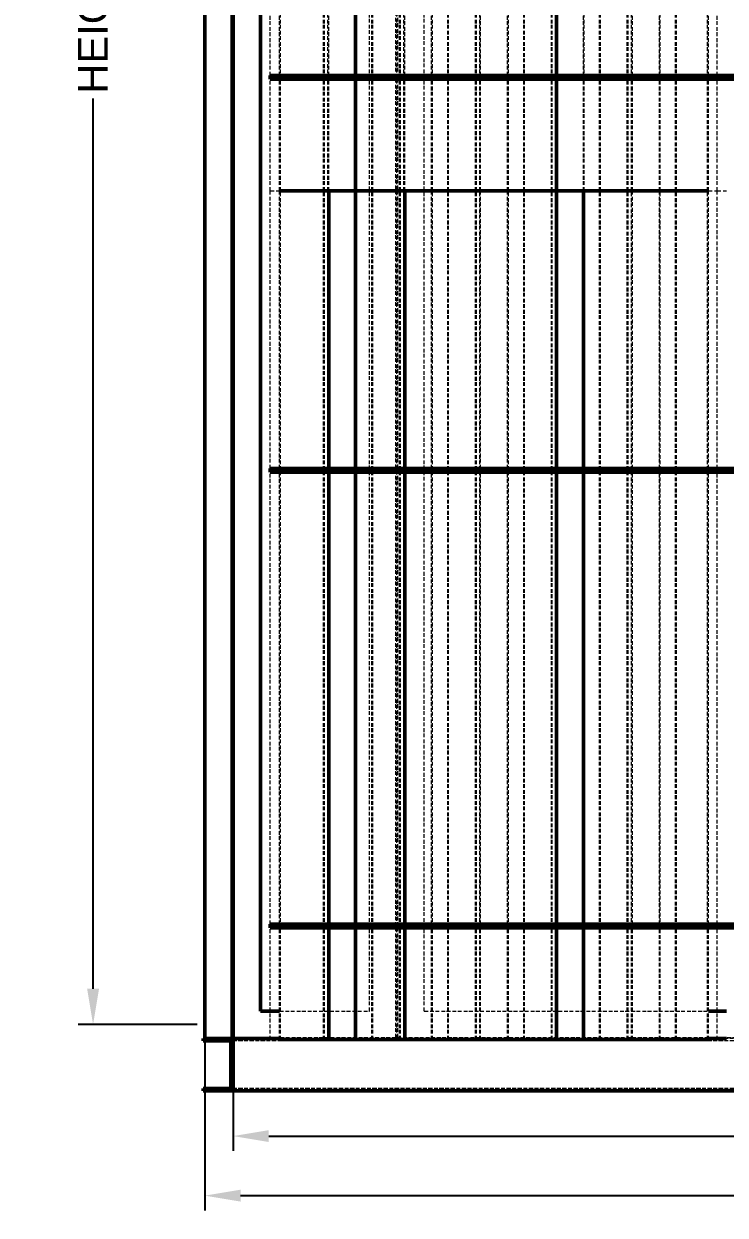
# Model space of a CAD drawing. Header units: millimetres. Extents: x 909 to 14018, y 345 to 10005.
# Drawn here: x 909 to 1851, y 6633 to 8233 of the extents above; entities that cross this region are included whole.
import ezdxf

# ---------------------------------------------------------------- set-up
doc = ezdxf.new("R2010")
doc.units = ezdxf.units.MM
doc.linetypes.add('Hidden', pattern=[15, 5, -3, 5, -2])
for name, color, linetype, lineweight in [('Default', 7, 'Continuous', 50), ('Edges', 7, 'Hidden', 15), ('HiddenEdges', 2, 'Hidden', 15), ('HiddenSilhouettes', 2, 'Hidden', 15), ('HiddenWires', 7, 'Hidden', 15), ('Silhouettes', 7, 'Continuous', 50), ('Wires', 7, 'Hidden', 15)]:
    doc.layers.add(name, color=color, linetype=linetype, lineweight=lineweight)
doc.layers.add('Dimension', color=7, linetype='Continuous', lineweight=50, true_color=0x6495ed)
doc.styles.add('Default', font='arial.ttf')
doc.dimstyles.get("Standard").update_dxf_attribs({"dimtxt": 0.18, "dimasz": 0.18, "dimexe": 0.18, "dimexo": 0.0625, "dimgap": 0.09, "dimtad": 0, "dimtih": 1, "dimtoh": 1, "dimdec": 4, "dimzin": 0, "dimdsep": 46, "dimtxsty": 'Standard', "dimcen": 0.09, "dimadec": 0, "dimazin": 0, "dimtfac": 1, "dimtdec": 4, "dimtofl": 0, "dimtmove": 0, "dimatfit": 3, "dimfxl": 1, "dimtolj": 1, "dimtzin": 0, "dimarcsym": 0})

# ---------------------------------------------------------------- blocks, each defined once
blk = doc.blocks.new('Left')
at = {"layer": 'Edges'}
for points in [[(-1187.5, -175.2, 0), (-1187.5, 431.8, 0)], [(-1121.5, -175.2, 0), (-1121.5, 431.8, 0)], [(-1019.5, -175.2, 0), (-1019.5, 431.8, 0)], [(-983.5, -175.2, 0), (-983.5, 431.8, 0)], [(-917.5, -175.2, 0), (-917.5, 431.8, 0)], [(-881.5, -175.2, 0), (-881.5, 431.8, 0)], [(-779.5, -175.2, 0), (-779.5, 431.8, 0)], [(-713.5, -175.2, 0), (-713.5, 431.8, 0)], [(-677.5, -175.2, 0), (-677.5, 431.8, 0)], [(-611.5, -175.2, 0), (-611.5, 431.8, 0)], [(-1187.5, -330.2, 0), (-1187.5, -180.2, 0)], [(-1121.5, -330.2, 0), (-1121.5, -180.2, 0)], [(-1019.5, -330.2, 0), (-1019.5, -180.2, 0)], [(-983.5, -330.2, 0), (-983.5, -180.2, 0)], [(-917.5, -330.2, 0), (-917.5, -180.2, 0)], [(-881.5, -330.2, 0), (-881.5, -180.2, 0)], [(-779.5, -330.2, 0), (-779.5, -180.2, 0)], [(-713.5, -330.2, 0), (-713.5, -180.2, 0)], [(-677.5, -330.2, 0), (-677.5, -180.2, 0)], [(-611.5, -330.2, 0), (-611.5, -180.2, 0)], [(-1187.5, -703.2, 0), (-1187.5, -330.2, 0)], [(-983.5, -703.2, 0), (-983.5, -330.2, 0)], [(-917.5, -703.2, 0), (-917.5, -330.2, 0)], [(-881.5, -703.2, 0), (-881.5, -330.2, 0)], [(-713.5, -703.2, 0), (-713.5, -330.2, 0)], [(-677.5, -703.2, 0), (-677.5, -330.2, 0)], [(-611.5, -703.2, 0), (-611.5, -330.2, 0)], [(-1187.5, -1315.2, 0), (-1187.5, -708.2, 0)], [(-983.5, -1315.2, 0), (-983.5, -708.2, 0)], [(-917.5, -1315.2, 0), (-917.5, -708.2, 0)], [(-881.5, -1315.2, 0), (-881.5, -708.2, 0)], [(-713.5, -1315.2, 0), (-713.5, -708.2, 0)], [(-677.5, -1315.2, 0), (-677.5, -708.2, 0)], [(-611.5, -1315.2, 0), (-611.5, -708.2, 0)], [(-1187.5, -1470.2, 0), (-1187.5, -1320.2, 0)], [(-983.5, -1470.2, 0), (-983.5, -1320.2, 0)], [(-917.5, -1470.2, 0), (-917.5, -1320.2, 0)], [(-881.5, -1470.2, 0), (-881.5, -1320.2, 0)], [(-713.5, -1470.2, 0), (-713.5, -1320.2, 0)], [(-677.5, -1470.2, 0), (-677.5, -1320.2, 0)], [(-611.5, -1470.2, 0), (-611.5, -1320.2, 0)]]:
    blk.add_polyline3d(points, dxfattribs=at)
at = {"layer": 'HiddenEdges'}
for points in [[(-1286.8, -1467.8, 0), (-1286.8, 919.8, 0)], [(-1248.8, -1467.8, 0), (-1248.8, 919.8, 0)], [(-1031.2, -1467.8, 0), (-1031.2, 919.8, 0)], [(-1028.8, -1467.8, 0), (-1028.8, 919.8, 0)], [(-1128.5, -330.2, 0), (-1128.5, 809.8, 0)], [(-1127.3, -330.2, 0), (-1127.3, 809.8, 0)], [(-1122.7, -330.2, 0), (-1122.7, 809.8, 0)], [(-1063.7, -330.2, 0), (-1063.7, 809.8, 0)], [(-1062.5, -330.2, 0), (-1062.5, 809.8, 0)], [(-1026.5, -330.2, 0), (-1026.5, 809.8, 0)], [(-1025.3, -330.2, 0), (-1025.3, 809.8, 0)], [(-961.7, -330.2, 0), (-961.7, 809.8, 0)], [(-960.5, -330.2, 0), (-960.5, 809.8, 0)], [(-924.5, -330.2, 0), (-924.5, 809.8, 0)], [(-859.7, -330.2, 0), (-859.7, 809.8, 0)], [(-858.5, -330.2, 0), (-858.5, 809.8, 0)], [(-822.5, -330.2, 0), (-822.5, 809.8, 0)], [(-821.3, -330.2, 0), (-821.3, 809.8, 0)], [(-757.7, -330.2, 0), (-757.7, 809.8, 0)], [(-756.5, -330.2, 0), (-756.5, 809.8, 0)], [(-719.3, -330.2, 0), (-719.3, 809.8, 0)], [(-655.7, -330.2, 0), (-655.7, 809.8, 0)], [(-654.5, -330.2, 0), (-654.5, 809.8, 0)], [(-1187.5, -180.2, 0), (-1187.5, -175.2, 0)], [(-1121.5, -180.2, 0), (-1121.5, -175.2, 0)], [(-1019.5, -180.2, 0), (-1019.5, -175.2, 0)], [(-983.5, -180.2, 0), (-983.5, -175.2, 0)], [(-917.5, -180.2, 0), (-917.5, -175.2, 0)], [(-881.5, -180.2, 0), (-881.5, -175.2, 0)], [(-779.5, -180.2, 0), (-779.5, -175.2, 0)], [(-713.5, -180.2, 0), (-713.5, -175.2, 0)], [(-677.5, -180.2, 0), (-677.5, -175.2, 0)], [(-611.5, -180.2, 0), (-611.5, -175.2, 0)], [(-1128.5, -1470.2, 0), (-1128.5, -330.2, 0)], [(-1127.3, -1470.2, 0), (-1127.3, -330.2, 0)], [(-1122.7, -1470.2, 0), (-1122.7, -330.2, 0)], [(-1084.3, -1470.2, 0), (-1084.3, -330.2, 0)], [(-1063.7, -1470.2, 0), (-1063.7, -330.2, 0)], [(-1062.5, -1470.2, 0), (-1062.5, -330.2, 0)], [(-1026.5, -1470.2, 0), (-1026.5, -330.2, 0)], [(-1025.3, -1470.2, 0), (-1025.3, -330.2, 0)], [(-982.3, -1470.2, 0), (-982.3, -330.2, 0)], [(-961.7, -1470.2, 0), (-961.7, -330.2, 0)], [(-960.5, -1470.2, 0), (-960.5, -330.2, 0)], [(-924.5, -1470.2, 0), (-924.5, -330.2, 0)], [(-859.7, -1470.2, 0), (-859.7, -330.2, 0)], [(-858.5, -1470.2, 0), (-858.5, -330.2, 0)], [(-822.5, -1470.2, 0), (-822.5, -330.2, 0)], [(-821.3, -1470.2, 0), (-821.3, -330.2, 0)], [(-816.7, -1470.2, 0), (-816.7, -330.2, 0)], [(-756.5, -1470.2, 0), (-756.5, -330.2, 0)], [(-719.3, -1470.2, 0), (-719.3, -330.2, 0)], [(-676.3, -1470.2, 0), (-676.3, -330.2, 0)], [(-655.7, -1470.2, 0), (-655.7, -330.2, 0)], [(-654.5, -1470.2, 0), (-654.5, -330.2, 0)], [(-1187.5, -708.2, 0), (-1187.5, -703.2, 0)], [(-983.5, -708.2, 0), (-983.5, -703.2, 0)], [(-917.5, -708.2, 0), (-917.5, -703.2, 0)], [(-881.5, -708.2, 0), (-881.5, -703.2, 0)], [(-713.5, -708.2, 0), (-713.5, -703.2, 0)], [(-677.5, -708.2, 0), (-677.5, -703.2, 0)], [(-611.5, -708.2, 0), (-611.5, -703.2, 0)], [(-1187.5, -1320.2, 0), (-1187.5, -1315.2, 0)], [(-983.5, -1320.2, 0), (-983.5, -1315.2, 0)], [(-917.5, -1320.2, 0), (-917.5, -1315.2, 0)], [(-881.5, -1320.2, 0), (-881.5, -1315.2, 0)], [(-713.5, -1320.2, 0), (-713.5, -1315.2, 0)], [(-677.5, -1320.2, 0), (-677.5, -1315.2, 0)], [(-611.5, -1320.2, 0), (-611.5, -1315.2, 0)], [(-1286.8, -1454, 0), (-1288, -1454, 0)], [(1290, -1469, 0), (-1290, -1469, 0)], [(1290, -1472, 0), (-1290, -1472, 0)], [(-1250, -1467.8, 0), (-1286.8, -1467.8, 0)], [(1253, -1472, 0), (-1253, -1472, 0)], [(-1031.2, -1467.8, 0), (-1248.8, -1467.8, 0)], [(108.8, -1467.8, 0), (-1028.8, -1467.8, 0)], [(1290, -1536, 0), (-1290, -1536, 0)], [(1253, -1536, 0), (-1253, -1536, 0)], [(1290, -1539, 0), (-1290, -1539, 0)]]:
    blk.add_polyline3d(points, dxfattribs=at)
at = {"layer": 'HiddenSilhouettes'}
for points in [[(-1186.3, -330.2, 0), (-1186.3, 809.8, 0)], [(-1084.3, -330.2, 0), (-1084.3, 809.8, 0)], [(-1066.8, -1432.2, 0), (-1066.8, 809.8, 0)], [(-1030, -1469, 0), (-1030, 809.8, 0)], [(-1020.7, -330.2, 0), (-1020.7, 809.8, 0)], [(-993.2, -1432.2, 0), (-993.2, 809.8, 0)], [(-982.3, -330.2, 0), (-982.3, 809.8, 0)], [(-923.3, -330.2, 0), (-923.3, 809.8, 0)], [(-918.7, -330.2, 0), (-918.7, 809.8, 0)], [(-880.3, -330.2, 0), (-880.3, 809.8, 0)], [(-816.7, -330.2, 0), (-816.7, 809.8, 0)], [(-778.3, -330.2, 0), (-778.3, 809.8, 0)], [(-720.5, -330.2, 0), (-720.5, 809.8, 0)], [(-714.7, -330.2, 0), (-714.7, 809.8, 0)], [(-676.3, -330.2, 0), (-676.3, 809.8, 0)], [(-612.7, -330.2, 0), (-612.7, 809.8, 0)], [(-1185, -180.2, 0), (-1185, -175.2, 0)], [(-1175, -180.2, 0), (-1175, -175.2, 0)], [(-1085.5, -180.2, 0), (-1085.5, -175.2, 0)], [(-815.5, -180.2, 0), (-815.5, -175.2, 0)], [(-625, -180.2, 0), (-625, -175.2, 0)], [(-615, -180.2, 0), (-615, -175.2, 0)], [(-1186.3, -1470.2, 0), (-1186.3, -330.2, 0)], [(-1128.5, -330.2, 0), (-1062.5, -330.2, 0)], [(-1127.3, -330.2, 0), (-1121.5, -330.2, 0)], [(-1085.5, -330.2, 0), (-1063.7, -330.2, 0)], [(-1026.5, -330.2, 0), (-967.5, -330.2, 0)], [(-1025.3, -330.2, 0), (-1019.5, -330.2, 0)], [(-1020.7, -1470.2, 0), (-1020.7, -330.2, 0)], [(-983.5, -330.2, 0), (-967.5, -330.2, 0)], [(-924.5, -330.2, 0), (-858.5, -330.2, 0)], [(-923.3, -1470.2, 0), (-923.3, -330.2, 0)], [(-923.3, -330.2, 0), (-917.5, -330.2, 0)], [(-918.7, -1470.2, 0), (-918.7, -330.2, 0)], [(-881.5, -330.2, 0), (-859.7, -330.2, 0)], [(-880.3, -1470.2, 0), (-880.3, -330.2, 0)], [(-822.5, -330.2, 0), (-756.5, -330.2, 0)], [(-821.3, -330.2, 0), (-815.5, -330.2, 0)], [(-779.5, -330.2, 0), (-757.7, -330.2, 0)], [(-778.3, -1470.2, 0), (-778.3, -330.2, 0)], [(-757.7, -1470.2, 0), (-757.7, -330.2, 0)], [(-720.5, -1470.2, 0), (-720.5, -330.2, 0)], [(-720.5, -330.2, 0), (-654.5, -330.2, 0)], [(-719.3, -330.2, 0), (-713.5, -330.2, 0)], [(-714.7, -1470.2, 0), (-714.7, -330.2, 0)], [(-677.5, -330.2, 0), (-655.7, -330.2, 0)], [(-612.7, -1470.2, 0), (-612.7, -330.2, 0)], [(-1121.5, -708.2, 0), (-1121.5, -703.2, 0)], [(-1085.5, -708.2, 0), (-1085.5, -703.2, 0)], [(-1019.5, -708.2, 0), (-1019.5, -703.2, 0)], [(-815.5, -708.2, 0), (-815.5, -703.2, 0)], [(-779.5, -708.2, 0), (-779.5, -703.2, 0)], [(-1185, -1320.2, 0), (-1185, -1315.2, 0)], [(-1175, -1320.2, 0), (-1175, -1315.2, 0)], [(-1121.5, -1320.2, 0), (-1121.5, -1315.2, 0)], [(-1085.5, -1320.2, 0), (-1085.5, -1315.2, 0)], [(-1019.5, -1320.2, 0), (-1019.5, -1315.2, 0)], [(-815.5, -1320.2, 0), (-815.5, -1315.2, 0)], [(-779.5, -1320.2, 0), (-779.5, -1315.2, 0)], [(-625, -1320.2, 0), (-625, -1315.2, 0)], [(-615, -1320.2, 0), (-615, -1315.2, 0)], [(-1187.5, -1432.2, 0), (-1066.8, -1432.2, 0)], [(-993.2, -1432.2, 0), (-611.5, -1432.2, 0)], [(-1187.5, -1469, 0), (-611.5, -1469, 0)], [(-1128.5, -1470.2, 0), (-1062.5, -1470.2, 0)], [(-1127.3, -1470.2, 0), (-1121.5, -1470.2, 0)], [(-1085.5, -1470.2, 0), (-1063.7, -1470.2, 0)], [(-1026.5, -1470.2, 0), (-967.5, -1470.2, 0)], [(-1025.3, -1470.2, 0), (-1019.5, -1470.2, 0)], [(-983.5, -1470.2, 0), (-967.5, -1470.2, 0)], [(-924.5, -1470.2, 0), (-858.5, -1470.2, 0)], [(-923.3, -1470.2, 0), (-917.5, -1470.2, 0)], [(-881.5, -1470.2, 0), (-859.7, -1470.2, 0)], [(-822.5, -1470.2, 0), (-756.5, -1470.2, 0)], [(-821.3, -1470.2, 0), (-815.5, -1470.2, 0)], [(-779.5, -1470.2, 0), (-757.7, -1470.2, 0)], [(-720.5, -1470.2, 0), (-654.5, -1470.2, 0)], [(-719.3, -1470.2, 0), (-713.5, -1470.2, 0)], [(-677.5, -1470.2, 0), (-655.7, -1470.2, 0)]]:
    blk.add_polyline3d(points, dxfattribs=at)
at = {"layer": 'HiddenWires'}
for points in [[(-1200, -180.2, 0), (-1200, -175.2, 0)], [(-600, -180.2, 0), (-600, -175.2, 0)], [(-1187.5, -330.2, 0), (-611.5, -330.2, 0)], [(-1200, -708.2, 0), (-1200, -703.2, 0)], [(-600, -708.2, 0), (-600, -703.2, 0)], [(-1200, -1320.2, 0), (-1200, -1315.2, 0)], [(-600, -1320.2, 0), (-600, -1315.2, 0)], [(-1187.5, -1470.2, 0), (-611.5, -1470.2, 0)]]:
    blk.add_polyline3d(points, dxfattribs=at)
at = {"layer": 'Silhouettes'}
for points in [[(-1288, -1469, 0), (-1288, 921, 0)], [(-1251.2, -1470.2, 0), (-1251.2, 919.8, 0)], [(-1250, -1346.6, 0), (-1250, 921, 0)], [(-1213.2, -1432.2, 0), (-1213.2, 884.2, 0)], [(-1085.5, -175.2, 0), (-1085.5, 431.8, 0)], [(-815.5, -175.2, 0), (-815.5, 431.8, 0)], [(-1200, -175.2, 0), (-600, -175.2, 0)], [(-1200, -180.2, 0), (-1200, -175.2, 0)], [(-600, -175.2, 0), (0, -175.2, 0)], [(-600, -180.2, 0), (-600, -175.2, 0)], [(-1200, -180.2, 0), (-600, -180.2, 0)], [(-1085.5, -330.2, 0), (-1085.5, -180.2, 0)], [(-815.5, -330.2, 0), (-815.5, -180.2, 0)], [(-600, -180.2, 0), (0, -180.2, 0)], [(-1187.5, -330.2, 0), (-1121.5, -330.2, 0)], [(-1121.5, -703.2, 0), (-1121.5, -330.2, 0)], [(-1121.5, -330.2, 0), (-1085.5, -330.2, 0)], [(-1085.5, -703.2, 0), (-1085.5, -330.2, 0)], [(-1085.5, -330.2, 0), (-1019.5, -330.2, 0)], [(-1019.5, -703.2, 0), (-1019.5, -330.2, 0)], [(-1019.5, -330.2, 0), (-983.5, -330.2, 0)], [(-983.5, -330.2, 0), (-917.5, -330.2, 0)], [(-917.5, -330.2, 0), (-881.5, -330.2, 0)], [(-881.5, -330.2, 0), (-815.5, -330.2, 0)], [(-815.5, -703.2, 0), (-815.5, -330.2, 0)], [(-815.5, -330.2, 0), (-779.5, -330.2, 0)], [(-779.5, -703.2, 0), (-779.5, -330.2, 0)], [(-779.5, -330.2, 0), (-713.5, -330.2, 0)], [(-713.5, -330.2, 0), (-677.5, -330.2, 0)], [(-677.5, -330.2, 0), (-611.5, -330.2, 0)], [(-1200, -703.2, 0), (-600, -703.2, 0)], [(-1200, -708.2, 0), (-1200, -703.2, 0)], [(-600, -703.2, 0), (0, -703.2, 0)], [(-600, -708.2, 0), (-600, -703.2, 0)], [(-1200, -708.2, 0), (-600, -708.2, 0)], [(-1121.5, -1315.2, 0), (-1121.5, -708.2, 0)], [(-1085.5, -1315.2, 0), (-1085.5, -708.2, 0)], [(-1019.5, -1315.2, 0), (-1019.5, -708.2, 0)], [(-815.5, -1315.2, 0), (-815.5, -708.2, 0)], [(-779.5, -1315.2, 0), (-779.5, -708.2, 0)], [(-600, -708.2, 0), (0, -708.2, 0)], [(-1200, -1315.2, 0), (-600, -1315.2, 0)], [(-1200, -1320.2, 0), (-1200, -1315.2, 0)], [(-1200, -1320.2, 0), (-600, -1320.2, 0)], [(-1121.5, -1470.2, 0), (-1121.5, -1320.2, 0)], [(-1085.5, -1470.2, 0), (-1085.5, -1320.2, 0)], [(-1019.5, -1470.2, 0), (-1019.5, -1320.2, 0)], [(-815.5, -1470.2, 0), (-815.5, -1320.2, 0)], [(-779.5, -1470.2, 0), (-779.5, -1320.2, 0)], [(-600, -1315.2, 0), (0, -1315.2, 0)], [(-600, -1320.2, 0), (-600, -1315.2, 0)], [(-600, -1320.2, 0), (0, -1320.2, 0)], [(-1250, -1470.2, 0), (-1250, -1346.6, 0)], [(-1213.2, -1432.2, 0), (-1187.5, -1432.2, 0)], [(-611.5, -1432.2, 0), (-587.5, -1432.2, 0)], [(-1290, -1472, 0), (-1290, -1469, 0)], [(-1290, -1469, 0), (-1250, -1469, 0)], [(-1290, -1472, 0), (-1253, -1472, 0)], [(-1253, -1536, 0), (-1253, -1472, 0)], [(-1251.2, -1470.2, 0), (-1250, -1470.2, 0)], [(-1250, -1539, 0), (-1250, -1469, 0)], [(-1250, -1469, 0), (-1187.5, -1469, 0)], [(-1187.5, -1470.2, 0), (-1121.5, -1470.2, 0)], [(-1121.5, -1470.2, 0), (-1085.5, -1470.2, 0)], [(-1085.5, -1470.2, 0), (-1019.5, -1470.2, 0)], [(-1019.5, -1470.2, 0), (-983.5, -1470.2, 0)], [(-983.5, -1470.2, 0), (-917.5, -1470.2, 0)], [(-917.5, -1470.2, 0), (-881.5, -1470.2, 0)], [(-881.5, -1470.2, 0), (-815.5, -1470.2, 0)], [(-815.5, -1470.2, 0), (-779.5, -1470.2, 0)], [(-779.5, -1470.2, 0), (-713.5, -1470.2, 0)], [(-713.5, -1470.2, 0), (-677.5, -1470.2, 0)], [(-677.5, -1470.2, 0), (-611.5, -1470.2, 0)], [(-611.5, -1469, 0), (-587.5, -1469, 0)], [(-1290, -1536, 0), (-1253, -1536, 0)], [(-1290, -1539, 0), (-1290, -1536, 0)], [(-1290, -1539, 0), (-1250, -1539, 0)], [(-1250, -1539, 0), (1250, -1539, 0)]]:
    blk.add_polyline3d(points, dxfattribs=at)
for points in [[(-1185, -175.2, 0)], [(-1175, -175.2, 0)], [(-625, -175.2, 0)], [(-615, -175.2, 0)], [(-1185, -1315.2, 0)], [(-1175, -1315.2, 0)], [(-625, -1315.2, 0)], [(-615, -1315.2, 0)]]:
    blk.add_polyline3d(points, close=True, dxfattribs=at)
at = {"layer": 'Wires'}
for points in [[(-1200, -175.2, 0), (-1200, 431.8, 0)], [(-600, -175.2, 0), (-600, 431.8, 0)], [(-1200, -330.2, 0), (-1200, -180.2, 0)], [(-600, -330.2, 0), (-600, -180.2, 0)], [(-1200, -703.2, 0), (-1200, -330.2, 0)], [(-1200, -330.2, 0), (-1187.5, -330.2, 0)], [(-611.5, -330.2, 0), (-600, -330.2, 0)], [(-600, -703.2, 0), (-600, -330.2, 0)], [(-600, -330.2, 0), (-587.5, -330.2, 0)], [(-1200, -1315.2, 0), (-1200, -708.2, 0)], [(-600, -1315.2, 0), (-600, -708.2, 0)], [(-1200, -1470.2, 0), (-1200, -1320.2, 0)], [(-600, -1470.2, 0), (-600, -1320.2, 0)], [(-1200, -1470.2, 0), (-1187.5, -1470.2, 0)], [(-611.5, -1470.2, 0), (-600, -1470.2, 0)], [(-600, -1470.2, 0), (-587.5, -1470.2, 0)]]:
    blk.add_polyline3d(points, dxfattribs=at)
blk = doc.blocks.new('*D13')
at = {"layer": 'Defpoints', "color": 0}
for p in [(1189.8, 6889), (3689.8, 6889), (3689.8, 6739)]:
    blk.add_point(p, dxfattribs=at)
at = {"layer": 'Dimension', "color": 0, "lineweight": -2}
for p, q in [((1189.8, 6879), (1189.8, 6719)), ((3689.8, 6879), (3689.8, 6719)), ((1237.8, 6739), (2246, 6739)), ((3641.8, 6739), (2633.7, 6739))]:
    blk.add_line(p, q, dxfattribs=at)
at = {"layer": 'Dimension', "color": 0}
for points in [[(1237.8, 6747), (1237.8, 6731), (1189.8, 6739)], [(3641.8, 6731), (3641.8, 6747), (3689.8, 6739)]]:
    blk.add_solid(points, dxfattribs=at)
at = {"layer": 'Dimension', "color": 0, "insert": (2439.8, 6739), "char_height": 40, "attachment_point": 5, "style": 'Default'}
blk.add_mtext('\\A1;WIDTH = 2500', dxfattribs=at)
blk = doc.blocks.new('*D14')
at = {"layer": 'Defpoints', "color": 0}
for p in [(1151.8, 6889), (3727.8, 6889), (3727.8, 6659)]:
    blk.add_point(p, dxfattribs=at)
at = {"layer": 'Dimension', "color": 0, "lineweight": -2}
for p, q in [((1151.8, 6879), (1151.8, 6639)), ((3727.8, 6879), (3727.8, 6639)), ((1199.8, 6659), (2369.8, 6659)), ((3679.8, 6659), (2509.9, 6659))]:
    blk.add_line(p, q, dxfattribs=at)
at = {"layer": 'Dimension', "color": 0}
for points in [[(1199.8, 6667), (1199.8, 6651), (1151.8, 6659)], [(3679.8, 6651), (3679.8, 6667), (3727.8, 6659)]]:
    blk.add_solid(points, dxfattribs=at)
at = {"layer": 'Dimension', "color": 0, "insert": (2439.8, 6659), "char_height": 40, "attachment_point": 5, "style": 'Default'}
blk.add_mtext('\\A1;2576', dxfattribs=at)
blk = doc.blocks.new('*D15')
at = {"layer": 'Defpoints', "color": 0}
for p in [(1001.8, 9789), (1151.8, 9789), (1151.8, 6889)]:
    blk.add_point(p, dxfattribs=at)
at = {"layer": 'Dimension', "color": 0, "lineweight": -2}
for p, q in [((1141.8, 9789), (981.8, 9789)), ((1001.8, 9741), (1001.8, 8545)), ((1001.8, 6937), (1001.8, 8133)), ((1141.8, 6889), (981.8, 6889))]:
    blk.add_line(p, q, dxfattribs=at)
at = {"layer": 'Dimension', "color": 0}
for points in [[(1009.8, 9741), (993.8, 9741), (1001.8, 9789)], [(993.8, 6937), (1009.8, 6937), (1001.8, 6889)]]:
    blk.add_solid(points, dxfattribs=at)
at = {"layer": 'Dimension', "color": 0, "insert": (1001.8, 8339), "char_height": 40, "attachment_point": 5, "rotation": 90, "style": 'Default'}
blk.add_mtext('\\A1;HEIGHT = 2900', dxfattribs=at)

msp = doc.modelspace()

# ---------------------------------------------------------------- block references
at = {"layer": 'Default'}
msp.add_blockref('Left', (2439.8333, 8339), dxfattribs=at)

# ---------------------------------------------------------------- dimensions: what is measured, and where the dimension line sits
at = {"layer": 'Dimension'}
dim = msp.add_linear_dim(base=(1001.8333, 9789), p1=(1151.8333, 6889), p2=(1151.8333, 9789), angle=90, text='HEIGHT = <>', dimstyle='Standard', override={"dimscale": 1, "dimtxt": 40, "dimasz": 48, "dimexe": 20, "dimexo": 10, "dimgap": 10, "dimtad": 0, "dimjust": 0, "dimtih": 0, "dimtoh": 0, "dimdec": 3, "dimlfac": 1, "dimzin": 8, "dimlunit": 2, "dimpost": '', "dimtxsty": 'Default', "dimsah": 0, "dimse1": 0, "dimse2": 0, "dimclrt": 0, "dimtol": 0, "dimlim": 0, "dimtp": 0, "dimtm": 0, "dimtfac": 1, "dimtdec": 3, "dimtix": 0, "dimtzin": 8}, dxfattribs=at)
dim.commit()
dim.dimension.update_dxf_attribs({"geometry": '*D15', "text_midpoint": (1001.8333, 8339), "dimtype": 160})
dim = msp.add_linear_dim(base=(3727.8333, 6659), p1=(1151.8333, 6889), p2=(3727.8333, 6889), dimstyle='Standard', override={"dimscale": 1, "dimtxt": 40, "dimasz": 48, "dimexe": 20, "dimexo": 10, "dimgap": 10, "dimtad": 0, "dimjust": 0, "dimtih": 0, "dimtoh": 0, "dimdec": 3, "dimlfac": 1, "dimzin": 8, "dimlunit": 2, "dimpost": '', "dimtxsty": 'Default', "dimsah": 0, "dimse1": 0, "dimse2": 0, "dimclrt": 0, "dimtol": 0, "dimlim": 0, "dimtp": 0, "dimtm": 0, "dimtfac": 1, "dimtdec": 3, "dimtix": 0, "dimtzin": 8}, dxfattribs=at)
dim.commit()
dim.dimension.update_dxf_attribs({"geometry": '*D14', "text_midpoint": (2439.8333, 6659), "dimtype": 160})
dim = msp.add_linear_dim(base=(3689.8333, 6739), p1=(1189.8333, 6889), p2=(3689.8333, 6889), text='WIDTH = <>', dimstyle='Standard', override={"dimscale": 1, "dimtxt": 40, "dimasz": 48, "dimexe": 20, "dimexo": 10, "dimgap": 10, "dimtad": 0, "dimjust": 0, "dimtih": 0, "dimtoh": 0, "dimdec": 3, "dimlfac": 1, "dimzin": 8, "dimlunit": 2, "dimpost": '', "dimtxsty": 'Default', "dimsah": 0, "dimse1": 0, "dimse2": 0, "dimclrt": 0, "dimtol": 0, "dimlim": 0, "dimtp": 0, "dimtm": 0, "dimtfac": 1, "dimtdec": 3, "dimtix": 0, "dimtzin": 8}, dxfattribs=at)
dim.commit()
dim.dimension.update_dxf_attribs({"geometry": '*D13', "text_midpoint": (2439.8333, 6739), "dimtype": 160})

doc.saveas('drawing.dxf')
